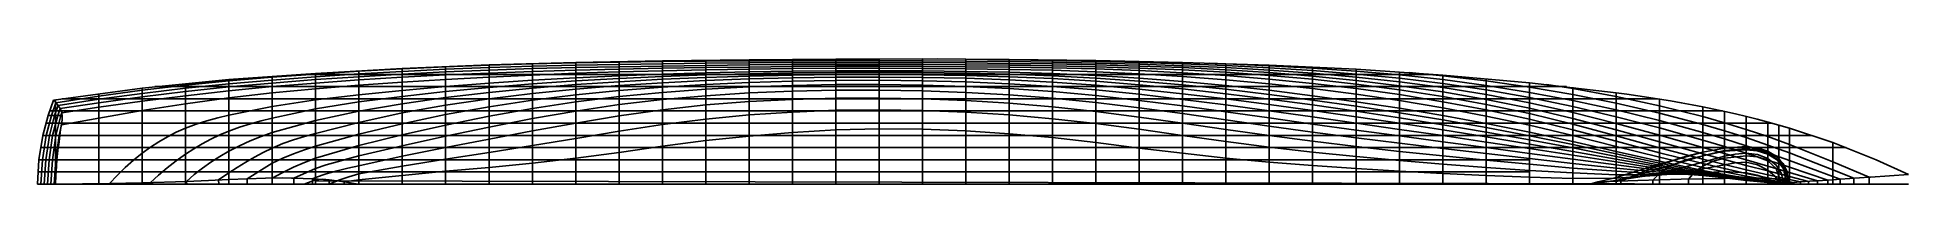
# Model space of a CAD drawing. Header units: metres. Extents: x -1480 to 151750, y 0 to 10275.
import ezdxf

# ---------------------------------------------------------------- set-up
doc = ezdxf.new("R2010")
doc.units = ezdxf.units.M

msp = doc.modelspace()

# ---------------------------------------------------------------- linework, layer by layer
at = {"layer": 'LB'}
for points in [[(-155, 6890), (7100, 7883), (14200, 8569), (21300, 9078), (28400, 9476), (35500, 9779), (42600, 9980), (49700, 10102), (56800, 10188), (63900, 10249), (70999, 10275)], [(27.5, 6676.1001), (3550, 7224), (7100, 7706.3999), (10650, 8118.6001), (14200, 8469.0996), (17750, 8770.4004), (21300, 9029.9004), (24850, 9256.2998), (28400, 9452.7002), (31950, 9620.5), (35500, 9759), (39050, 9867.5), (42600, 9948.4004), (46150, 10005.5996), (49700, 10047.4004), (53250, 10080), (56800, 10105.5996), (60350, 10123.5996), (63900, 10133.0996), (67450, 10134), (71000, 10122.2002), (74550, 10092.2002), (78100, 10049.4004), (81650, 9994.5996), (85200, 9925.9004), (88750, 9834.7998), (92300, 9714.4004), (95850, 9557.0996), (99400, 9354), (102950, 9096.2998), (106500, 8777.0996), (110050, 8388.2998), (113600, 7914.1001), (117150, 7338.8999), (120700, 6658.2998), (124250, 5869.2002), (127800, 4982.8999), (131350, 4016.5), (134900, 3010.8), (136675, 2502.8999), (138450, 1995.1), (140225, 1483.3), (142000, 964.6), (144289.2969, 278)], [(218.7, 6443), (3550, 6955.7998), (7100, 7439.8999), (10650, 7861.3999), (14200, 8223.7002), (17750, 8534.7998), (21300, 8802.9004), (24850, 9038.2002), (28400, 9244.2002), (31950, 9419.9004), (35500, 9563.0996), (39050, 9674.2998), (42600, 9758), (46150, 9819.4004), (49700, 9867.5), (53250, 9906.5), (56800, 9937.7998), (60350, 9960.5996), (63900, 9973.5), (67450, 9975.5996), (71000, 9964.2998), (74550, 9940), (78100, 9902.9004), (81650, 9852.5996), (85200, 9782.5996), (88750, 9684.7002), (92300, 9553.0996), (95850, 9381.0996), (99400, 9155.0996), (102950, 8862.7002), (106500, 8502.5), (110050, 8072.5), (113600, 7558.7998), (117150, 6945.2998), (120700, 6221), (124250, 5383.6001), (127800, 4453.8999), (131350, 3471.8), (134900, 2489.6001), (136675, 2010.5), (138450, 1543.5), (140225, 1081.7), (142000, 623), (143545.7969, 225)], [(388.2, 6201.7002), (3550, 6675.3999), (7100, 7159.1001), (10650, 7589.7998), (14200, 7967.7002), (17750, 8291.2998), (21300, 8570.2998), (24850, 8811.9004), (28400, 9023.2998), (31950, 9205.5996), (35500, 9354.7998), (39050, 9469.2002), (42600, 9559), (46150, 9630), (49700, 9686.7002), (53250, 9733.0996), (56800, 9771), (60350, 9800.2998), (63900, 9818), (67450, 9820), (71000, 9808.9004), (74550, 9786.0996), (78100, 9751.0996), (81650, 9701.2002), (85200, 9626.5996), (88750, 9517.2998), (92300, 9368), (95850, 9173), (99400, 8919.2002), (102950, 8594.5996), (106500, 8198.5996), (110050, 7731.2998), (113600, 7181.6001), (117150, 6535.7998), (120700, 5780.2998), (124250, 4910.7998), (127800, 3964.8999), (131350, 2991.8999), (134900, 2051.3), (136675, 1604.8), (138450, 1178), (140225, 768.8), (142000, 375.4), (142908.2031, 179)], [(487, 4877.2002), (3550, 5416.3999), (7100, 6026), (10650, 6585.5), (14200, 7069.2002), (17750, 7481.1001), (21300, 7827), (24850, 8112.6001), (28400, 8359.0996), (31950, 8580), (35500, 8778.2998), (39050, 8948.9004), (42600, 9090.5996), (46150, 9205.7998), (49700, 9298), (53250, 9371.4004), (56800, 9429.0996), (60350, 9472.5), (63900, 9497.7998), (67450, 9501.5996), (71000, 9487.2998), (74550, 9458.2002), (78100, 9409), (81650, 9332), (85200, 9217.0996), (88750, 9054.5), (92300, 8837.9004), (95850, 8562.5996), (99400, 8228.0996), (102950, 7833.7002), (106500, 7375.7002), (110050, 6849.6001), (113600, 6253), (117150, 5581.7002), (120700, 4824.7998), (124250, 3980), (127800, 3089.7), (131350, 2206.8999), (134900, 1380.1), (136675, 1003.5), (138450, 661.7), (140225, 357.4), (141912.0938, 110)], [(513, 5851.3999), (3550, 6307.3999), (7100, 6802.1001), (10650, 7253.1001), (14200, 7651.6001), (17750, 7995.2002), (21300, 8289.0996), (24850, 8541.7002), (28400, 8760.4004), (31950, 8950), (35500, 9111.5), (39050, 9242.7002), (42600, 9348.5996), (46150, 9433.7998), (49700, 9502.7002), (53250, 9558.7002), (56800, 9604.5), (60350, 9641.4004), (63900, 9663.7002), (67450, 9666.7998), (71000, 9653.9004), (74550, 9629.2002), (78100, 9590.7002), (81650, 9533.5), (85200, 9446.0996), (88750, 9317), (92300, 9140), (95850, 8910.4004), (99400, 8620.5996), (102950, 8263.7002), (106500, 7836.8999), (110050, 7337.2998), (113600, 6758.2002), (117150, 6090.7998), (120700, 5322), (124250, 4446.7998), (127800, 3513.2), (131350, 2574), (134900, 1687.1), (136675, 1273.3), (138450, 887.8), (140225, 531.5), (142000, 204.2), (142366.5, 141.3)], [(4421.5, 50), (5045, 721.4), (5699.2998, 1359.7), (6384.2998, 1964.9), (7100, 2537), (7767.7998, 3021.1001), (8455.4004, 3471), (9164.0996, 3884.6001), (9895.2002, 4259.5), (10650, 4593.3999), (11519.7002, 4916.2998), (12403.5996, 5191.1001), (13298.2998, 5429.7002), (14200, 5644.2998), (17750, 6361.3999), (21300, 6910.2998), (24850, 7331.3999), (28400, 7682.3999), (31950, 7995.7002), (35500, 8275.4004), (39050, 8517.4004), (42600, 8718), (46150, 8883.5996), (49700, 9017.2998), (53250, 9121.7002), (56800, 9200.5), (60350, 9256.7002), (63900, 9288.9004), (67450, 9295.7998), (71000, 9280), (74550, 9242.0996), (78100, 9172.5), (81650, 9060), (85200, 8899.5), (88750, 8686.5), (92300, 8416), (95850, 8084.3999), (99400, 7695.3999), (102950, 7254), (106500, 6762.7002), (110050, 6222.7002), (113600, 5629.7998), (117150, 4979.5), (120700, 4268.2002), (124250, 3498.1001), (127800, 2690.6001), (131350, 1877.1), (134900, 1120.3), (136675, 786.8), (138450, 490.9), (140225, 235.6), (141541.0938, 83.1)], [(24850, 0), (24850, 9289)], [(28400, 0), (28400, 9476)], [(31950, 0), (31950, 9639.9004)], [(35500, 0), (35500, 9779)], [(39050, 0), (39050, 9891.5996)], [(42600, 0), (42600, 9980)], [(46150, 0), (46150, 10048)], [(49700, 0), (49700, 10102)], [(53250, 0), (53250, 10148.0996)], [(56800, 0), (56800, 10188)], [(60350, 0), (60350, 10222.2002)], [(63900, 0), (63900, 10249)], [(67450, 0), (67450, 10266.7002)], [(71000, 10275), (78100, 10224), (85200, 10136), (92300, 9980), (99400, 9749), (106500, 9414), (113600, 8941), (120700, 8319), (127800, 7501), (128691.2031, 7377.6001), (129581.3984, 7248.5), (130470.7031, 7113.2998), (131358.9062, 6971.7998), (132246, 6823.3999), (133131.9062, 6667.8999), (134016.5938, 6504.8999), (134900, 6334), (135796.2031, 6151.8999), (136690.2969, 5960.7002), (137581.9062, 5760), (138471.0938, 5549.1001), (139357.7031, 5327.5), (140241.4062, 5094.5), (141122.2031, 4849.5), (142000, 4592), (145550, 3406), (149100, 1991), (151750, 800)], [(71000, 0), (71000, 10275)], [(72210.8984, 10268.2998), (74550, 10239.0996), (78100, 10190), (81650, 10132.2998), (85200, 10062.4004), (88750, 9973.7002), (92300, 9860.5), (95850, 9717), (99400, 9536.4004), (102950, 9311), (106500, 9030.5996), (110050, 8683.2998), (113600, 8252.0996), (117150, 7721.7998), (120700, 7091.7002), (124250, 6361), (127800, 5532.6001), (131350, 4610.2998), (134900, 3605.5), (136675, 3078.5), (138450, 2536), (140225, 1979.4), (142000, 1405.6), (145150.2969, 336.9)], [(74550, 0), (74550, 10253.0996)], [(78100, 0), (78100, 10224)], [(81650, 0), (81650, 10186.7002)], [(85200, 0), (85200, 10136)], [(88750, 0), (88750, 10067.0996)], [(92300, 0), (92300, 9980)], [(94493.7969, 9917.5), (95850, 9865.2998), (99400, 9706.7002), (102950, 9509), (106500, 9264), (110050, 8957.7998), (113600, 8573.2998), (117150, 8095.6001), (120700, 7522), (124250, 6852.7998), (127800, 6087), (131350, 5224.5), (134900, 4248), (136675, 3716.3999), (138450, 3153.1001), (140225, 2562.3), (142000, 1943.3), (145550, 631.9), (146141.2031, 404)], [(95850, 0), (95850, 9875.0996)], [(99400, 0), (99400, 9749)], [(102950, 0), (102950, 9597)], [(106500, 0), (106500, 9414)], [(110050, 0), (110050, 9195.5996)], [(7100, 0), (7100, 7883)], [(7748.2002, 120.5), (8437.2998, 748.2), (9150.7002, 1345.7), (9888.2002, 1913.1), (10650, 2450.3), (11328, 2889.8), (12020.9004, 3301.5), (12729.7998, 3683.3), (13455.7998, 4033.1001), (14200, 4348.8999), (15071.9004, 4666.6001), (15956.2002, 4942.7998), (16849.9004, 5187.5), (17750, 5410.7998), (21300, 6165.5), (24850, 6740.6001), (28400, 7198.2998), (31950, 7593.2998), (35500, 7931.5), (39050, 8222.7002), (42600, 8466.7002), (46150, 8666.7998), (49700, 8828.2002), (53250, 8953.5996), (56800, 9048.0996), (60350, 9114.2998), (63900, 9151.9004), (67450, 9161), (71000, 9142.7002), (74550, 9096.4004), (78100, 9011.7998), (81650, 8877.5), (85200, 8689.5), (88750, 8444), (92300, 8140.7998), (95850, 7776.5), (99400, 7359.7998), (102950, 6897.7002), (106500, 6393.7002), (110050, 5852.5), (113600, 5268.6001), (117150, 4639.2002), (120700, 3962.8), (124250, 3241.8), (127800, 2488.6001), (131350, 1720.7), (134900, 1007.1), (136675, 697.5), (138450, 424.6), (140225, 191.9), (141388.2031, 71.1)], [(8147.7002, 8000), (123738.1016, 8000)], [(10650, 0), (10650, 8255.2998)], [(10716, 220), (11364.7002, 784.1), (12037.5, 1314.5), (12734.2998, 1811.2), (13455.2002, 2274.3), (14200, 2703.6001), (15061.5, 3144.5), (15941.5996, 3541.8), (16838.4004, 3900.1001), (17750, 4223.7998), (21300, 5215.2998), (24850, 5977), (28400, 6592.7002), (31950, 7092), (35500, 7506.8999), (39050, 7861.3999), (42600, 8159.8999), (46150, 8402.4004), (49700, 8595.7998), (53250, 8747.5996), (56800, 8861.2998), (60350, 8939), (63900, 8982.5), (67450, 8993.2998), (71000, 8970.7998), (74550, 8912.7998), (78100, 8809.4004), (81650, 8650.4004), (85200, 8431.2998), (88750, 8149.7998), (92300, 7808.7002), (95850, 7412.8999), (99400, 6971.1001), (102950, 6492.1001), (106500, 5982), (110050, 5442.6001), (113600, 4874.3999), (117150, 4272.2002), (120700, 3637.5), (124250, 2970.2), (127800, 2275.8999), (131350, 1567.9), (134900, 906.6), (136675, 621.5), (138450, 371), (140225, 159), (141258, 60)], [(13355.5996, 343.3), (14200, 915.8), (14885.9004, 1367.3), (15580.0996, 1804.5), (16286.2998, 2220.8999), (17008.3008, 2609.8), (17750, 2964.7), (18618.3008, 3321), (19502, 3631.3), (20397.1992, 3907.5), (21300, 4161.5), (24850, 5057.7998), (28400, 5839.8999), (31950, 6463.6001), (35500, 6983.2998), (39050, 7421), (42600, 7785.7998), (46150, 8080.2998), (49700, 8312.2002), (53250, 8495.7002), (56800, 8630.9004), (60350, 8721.5), (63900, 8771), (67450, 8782.2002), (71000, 8753.4004), (74550, 8680.5), (78100, 8554.7998), (81650, 8366.7998), (85200, 8112.7998), (88750, 7792.5), (92300, 7412.7002), (95850, 6987.5), (99400, 6524.2998), (102950, 6033.1001), (106500, 5521.7998), (110050, 4991), (113600, 4444.7998), (117150, 3878.1001), (120700, 3290.6001), (124250, 2680.3999), (127800, 2052.3), (131350, 1417.8), (134900, 820.5), (136675, 560.4), (138450, 330.3), (140225, 136.4), (141154.0938, 49.8)], [(14200, 0), (14200, 8569)], [(15703.5996, 450), (17750, 1720.2), (18613.3008, 2129.3999), (19495.3008, 2490.5), (20392.1992, 2813.7), (21300, 3109.1001), (24850, 4099.2002), (28400, 4948.2002), (31950, 5700.7998), (35500, 6341.5), (39050, 6880.7002), (42600, 7325.6001), (46150, 7682.3999), (49700, 7963.8999), (53250, 8182.7002), (56800, 8343.0996), (60350, 8448.0996), (63900, 8503.2998), (67450, 8513.4004), (71000, 8475.9004), (74550, 8385.9004), (78100, 8235.0996), (81650, 8015.8999), (85200, 7725.3999), (88750, 7365.1001), (92300, 6950.2002), (95850, 6496.1001), (99400, 6014.7002), (102950, 5514.5), (106500, 5006.5), (110050, 4494.7002), (113600, 3977.6001), (117150, 3454.3999), (120700, 2920.3), (124250, 2372.8), (127800, 1818.6), (131350, 1269.8), (134900, 753.7), (136675, 516.6), (138450, 306.6), (140225, 124.7), (141083.0938, 40.4)], [(17750, 0), (17750, 8840.2002)], [(17751.3008, 502.5), (18612.6992, 964.9), (19491.3008, 1389.9), (20387.0996, 1777.5), (21300, 2127.5), (24850, 3173.7), (28400, 4032.2), (31950, 4841), (35500, 5571.2002), (39050, 6209.6001), (42600, 6747.3999), (46150, 7178.5), (49700, 7521.8999), (53250, 7784), (56800, 7975.6001), (60350, 8097.5), (63900, 8158.2002), (67450, 8166.1001), (71000, 8117.7998), (74550, 8009.5), (78100, 7833.1001), (81650, 7583.1001), (85200, 7256.7998), (88750, 6860.2998), (92300, 6412.3999), (95850, 5934), (99400, 5434.5), (102950, 4929.2002), (106500, 4433.2002), (110050, 3950.2), (113600, 3471.1001), (117150, 2997.5), (120700, 2523.3999), (124250, 2047.8), (127800, 1574.8), (131350, 1123.2), (134900, 715), (136675, 507.6), (138450, 315.4), (140225, 125.7), (141051.2031, 31.8)], [(19512.8008, 500), (21300, 1275.1), (22175, 1576.8), (23060.1992, 1843.1), (23952.9004, 2084.1001), (24850, 2309.8), (28400, 3147.7), (31950, 3936), (35500, 4684), (39050, 5377.2002), (42600, 5998), (46150, 6518.7998), (49700, 6934.6001), (53250, 7253.3999), (56800, 7481.8999), (60350, 7627.6001), (63900, 7699.2002), (67450, 7704.3999), (71000, 7645), (74550, 7519.3999), (78100, 7320), (81650, 7039.8999), (85200, 6681.3999), (88750, 6255.2998), (92300, 5780.5), (95850, 5279.7002), (99400, 4768), (102950, 4267.5), (106500, 3798.3999), (110050, 3351.7), (113600, 2921.5), (117150, 2502.1001), (120700, 2094.3), (124250, 1700.3), (127800, 1320.8), (131350, 977.7), (134900, 713.4), (136675, 562.2), (138450, 375.7), (140225, 145), (141058.7031, 22)], [(20086.6992, 9000), (112820.3984, 9000)], [(21300, 0), (21300, 9078)], [(110842.2969, 9141.9004), (113600, 8877.2998), (117150, 8460.0996), (120700, 7951.2002), (124250, 7344.1001), (127800, 6638.5), (131350, 5829.8999), (134900, 4899.7998), (136675, 4377.5), (138450, 3816.2), (140225, 3211), (142000, 2566), (145550, 1180.3), (147269.2969, 481.7)], [(113600, 0), (113600, 8941)], [(117150, 0), (117150, 8649.7998)], [(120700, 0), (120700, 8319)], [(122129.3984, 8173.7002), (124250, 7835.7002), (127800, 7183.7998), (131350, 6420.7002), (134900, 5534), (136675, 5036), (138450, 4492), (140225, 3898), (142000, 3254.1001), (145550, 1838.4), (148530.5, 570)], [(124250, 0), (124250, 7942.2002)], [(-1480, 0), (-1365, 2000), (-1038, 4000), (-600, 5635), (-155, 6890)], [(-1189.6, 0), (-1072.5, 2001), (-770.3, 4001), (-340, 5635), (27.5, 6676.1001)], [(-920.8, 0), (-798.4, 2001), (-501, 4001), (-79.8, 5635), (218.7, 6443)], [(-652, 0), (-524.2, 2001), (-231.7, 4001), (180.5, 5635), (388.2, 6201.7002)], [(550, 5635), (531.5, 5755.5), (510, 5865.2002), (485.2, 5964), (457, 6052), (388.7, 6200.7998), (349.7, 6264.5), (308, 6325), (124, 6560), (-155, 6890)], [(0, 0), (0, 6890)], [(545.9, 7000), (131185.0938, 7000)], [(3550, 0), (3550, 7437.2998)], [(21042.8008, 448.9), (21300, 553.3), (22170.5996, 854.6), (23056.1992, 1099.7), (23951.3008, 1309.8), (24850, 1506.2), (28400, 2296.8999), (31950, 3004.8), (35500, 3693.1001), (39050, 4364.3999), (42600, 5011.6001), (46150, 5609.7002), (49700, 6100.3999), (53250, 6493.2998), (56800, 6769.2002), (60350, 6952), (63900, 7049), (67450, 7059.5), (71000, 6995), (74550, 6856.8999), (78100, 6637.7998), (81650, 6333.7998), (85200, 5952.5), (88750, 5504.2998), (92300, 5010.8999), (95850, 4492.7002), (99400, 3987.8), (102950, 3513.8999), (106500, 3085.5), (110050, 2689.3), (113600, 2317.7), (117150, 1962), (120700, 1628.5), (124250, 1324.4), (127800, 1055.6), (131350, 844.7), (134900, 772.3), (136675, 713.5), (138450, 537.3), (140225, 223.4), (141099.0938, 13.5)], [(127800, 0), (127800, 7501)], [(131350, 0), (131350, 6973.2002)], [(134900, 0), (134900, 6334)], [(-788.9, 5000), (140586.7031, 5000)], [(-595, 5635), (550, 5635)], [(-480.6, 6000), (136510.2031, 6000)], [(-383.1, 0), (-250.1, 2001), (37.6, 4001), (440.7, 5635), (513, 5851.3999)], [(-114.3, 0), (24.1, 2001), (306.9, 4001), (487, 4877.2002)], [(0, 1), (8.4, 251), (18.6, 501), (30.8, 750.9), (44.6, 1000.8), (120, 2000), (144.2, 2250.5), (170.6, 2500.8999), (199.2, 2751.1001), (229.5, 3001.3), (261.3, 3251.2), (293.6, 3501), (357, 4000), (387.7, 4246.7998), (422.2, 4491.2002), (441.4, 4611.7998), (461.6, 4731.2002), (502, 4965), (524, 5105.7998), (540.2, 5237.5), (549.4, 5360.1001), (551.5, 5417.8999), (552.1, 5473.5)], [(552, 5495), (551.8, 5516), (551.1, 5557.1001), (550.4, 5596.7998), (550.1, 5616.1001), (550, 5635)], [(552.1, 5473.5), (552, 5495)], [(22404.5996, 0), (23204.5, 324.1), (24019.5996, 603.9), (24850, 839.2), (28400, 1480.8), (31950, 2050.8), (35500, 2596.3999), (39050, 3159.3), (42600, 3750.3999), (46150, 4344.3999), (49700, 4889.7002), (53250, 5335.3999), (56800, 5675.3999), (60350, 5913.7002), (63900, 6057), (67450, 6102.8999), (71000, 6051.6001), (74550, 5905.1001), (78100, 5670.8999), (81650, 5356.7998), (85200, 4963.7998), (88750, 4496.8999), (92300, 3992.5), (95850, 3495.3999), (99400, 3035.3), (102950, 2626.5), (106500, 2263.8999), (110050, 1940.4), (113600, 1644.7), (117150, 1371.6), (120700, 1125.4), (124250, 917.3), (127800, 776.4), (131350, 754.9), (134900, 930.9), (136675, 1026.7), (138450, 917.6), (139350.4062, 729.6), (140225, 444.8), (141178.9062, 7.2)], [(136675, 0), (136675, 5964.1001)], [(138450, 0), (138450, 5554.2998)], [(140225, 0), (140225, 5098.8999)], [(141113, 0), (141113, 4852.1001)], [(-1048, 4001), (357, 4001)], [(-1038, 4000), (143859.2031, 4000)], [(23639.8008, 202.1), (24850, 350), (28400, 710.8), (31950, 1054.1), (35500, 1369.3), (39050, 1709.5), (42600, 2120.3), (46150, 2604), (49700, 3106.8999), (53250, 3567.7), (56800, 3948.8), (60350, 4243.2002), (63900, 4445.2998), (67450, 4538.6001), (71000, 4512.8999), (74550, 4373), (78100, 4136), (81650, 3813.6001), (85200, 3408.3999), (88750, 2962.2), (92300, 2533.3), (95850, 2142.3), (99400, 1804.4), (102950, 1518.9), (106500, 1276.6), (110050, 1065.9), (113600, 882.2), (117150, 723.4), (120700, 584.5), (124250, 477.1), (127800, 486.1), (131350, 740), (134900, 1248), (136675, 1586.7), (137555.5938, 1748.9), (138450, 1791.6), (139383.7031, 1589.8), (140225, 1137.5), (140822.5, 622.7), (141310.4062, 3)], [(126231.3984, 165.7), (127800, 533.5), (131350, 1640.3), (134900, 2617.1001), (136675, 2959.8999), (138450, 3078.3999), (139355.9062, 2971.6001), (140225, 2694.8999), (140947.4062, 2262.7), (141470.5938, 1697), (141794.7031, 997.9), (141919.5, 165.4)], [(142000, 0), (142000, 4592)], [(145550, 0), (145550, 3406)], [(-1365, 2001), (120, 2001)], [(-1365, 2000), (120700, 2000)], [(-1229.1, 3000), (146626.9062, 3000)], [(4421.5, 0), (4421.5, 50), (5045, 721.4), (5699.2998, 1359.7), (6384.2998, 1964.9)], [(7758.2998, 0), (7748.2002, 120.5), (8437.2998, 748.2), (9150.7002, 1345.7), (9888.2002, 1913.1)], [(10762.2002, 0), (10716, 220), (11364.7002, 784.1), (12037.5, 1314.5), (12734.2998, 1811.2), (13455.2002, 2274.3)], [(17751.3008, 0), (17751.3008, 502.5), (18612.6992, 964.9), (19491.3008, 1389.9), (20387.0996, 1777.5)], [(125665.7031, 2.6), (127800, 290.9), (131350, 853.4), (134900, 1796.8), (136675, 2284.6001), (137554.9062, 2464.5), (138450, 2537.7), (139365.5, 2435.5), (140225, 2104.2), (140918.5938, 1565.1), (141350.2969, 864.6), (141520, 2.6)], [(125945.7031, 83.3), (127800, 313.6), (128700.2969, 512.1), (129589.2031, 751.8), (130471, 1017.3), (131350, 1293.1), (134900, 2335), (136675, 2747), (138450, 2909.3999), (139357, 2810.2), (140225, 2528.8999), (141094.0938, 1937), (141610.5938, 1121.8), (141774.5938, 83.2)], [(128188.7969, 248), (131350, 1562.6), (132225.2969, 1868.6), (133108.0938, 2149.8), (133999.4062, 2402.7), (134900, 2624.2), (136675, 2948.6001), (138450, 3058.7), (139355.2031, 2957), (140225, 2686.5), (141120.7969, 2104.7), (141681.5938, 1291.8), (141907.2969, 247.7)], [(130817.3984, 330.4), (131350, 883.6), (132157.5938, 1441.3), (133035, 1828), (133957.4062, 2104.3999), (134900, 2331.2), (136675, 2709.8999), (138450, 2827), (139355, 2736.8), (140225, 2471.7), (141006.2031, 1957.7), (141496.5, 1243.8), (141695.7969, 330.2)], [(133723.7031, 412.7), (134260, 1003.6), (134900, 1480.2), (135759.2031, 1885.9), (136675, 2139), (138450, 2315.1001), (139364.2031, 2233.3999), (140225, 1915), (140906.0938, 1286.4), (141215.0938, 412.6)], [(21197, 0), (-1480, 0)], [(0, 0), (-1480, 0)], [(-1448.3, 1000), (120700, 1000)], [(18569.1992, 507.7), (17209.5, 493.7), (15703.5996, 450), (14200, 384.6), (12525.9004, 302.4), (10715.9004, 220), (7100, 103.9), (4421.3999, 50), (0, 1)], [(24775, 0), (0, 0)], [(4394.6001, 0), (4421.5, 0)], [(7748.2002, 0), (7758.2998, 0)], [(10716, 0), (10762.2002, 0)], [(13378.7998, 0), (13355.5996, 343.3)], [(13355.5996, 0), (13378.7998, 0)], [(15650, 0), (15703.5996, 0)], [(15703.5996, 0), (15703.5996, 450)], [(17660.8008, 0), (17751.3008, 0)], [(24775, 1), (23659.3008, 199.2), (22404.5996, 350), (21052.8008, 448.4), (19512.6992, 500), (19315, 502.9), (18569.1992, 507.7)], [(19480.8008, 0), (19512.8008, 0)], [(19512.8008, 0), (19512.8008, 500)], [(19935.5996, 0), (21042.8008, 0)], [(20356, 0), (21300, 349.5), (21852.3008, 401.6), (22404.5996, 350)], [(20776.5, 0), (23639.8008, 0)], [(21042.8008, 0), (21042.8008, 448.9)], [(21197, 0), (71000, 0)], [(141310.4062, 0), (21300, 283.2)], [(22404.5996, 350), (22404.5996, 0), (23204.5, 324.1), (24019.5996, 603.9)], [(23639.8008, 0), (23639.8008, 202.1)], [(71000, 0), (125660, 0)], [(125660, 1), (126300, 185.4)], [(125660, 0), (139000, 0)], [(125665.7031, 0), (125665.7031, 2.6)], [(125945.7031, 0), (125945.7031, 83.3)], [(126231.3984, 0), (126231.3984, 165.7)], [(126300, 185.4), (129575, 292.2), (133125, 396.7), (136675, 477.8), (139000, 500)], [(128188.7969, 0), (128188.7969, 248)], [(130817.3984, 0), (130817.3984, 330.4)], [(133723.7031, 0), (133723.7031, 412.7), (134260, 1003.6)], [(139000, 500), (140225, 480.2), (140878.0938, 444.9), (141240, 409.6), (141570.5938, 358.5), (141775, 307.4), (141845.0938, 281.8), (141895.2031, 256.2), (141912.5938, 243.4), (141925.0938, 230.6), (141932.5, 217.8), (141935, 205)], [(139000, 0), (141935, 0)], [(141050, 30), (141053.7031, 33.3), (141064.5, 36.7), (141106.0938, 43.9), (141171.7031, 51.7), (141258, 60), (141315, 65), (141579.4062, 86), (141912.0938, 110), (141975, 114.4), (142908.2031, 179), (143675, 234.3), (144289.2969, 278), (145550, 363.9), (146141.2031, 404), (148530.5, 570), (148630, 577), (151750, 800)], [(141515, 1), (141272.9062, 3.8), (141135, 10), (141096, 13.9), (141069.5938, 18.6), (141054.7031, 23.9), (141051.2031, 26.9), (141050, 30)], [(141935, 0), (141050, 0)], [(141050, 0), (151750, 0)], [(141051.2031, 31.8), (141051.2031, 0)], [(141058.7031, 22), (141058.7031, 0)], [(141083.0938, 40.4), (141083.0938, 0)], [(141099.0938, 13.5), (141099.0938, 0)], [(141154.0938, 49.8), (141154.0938, 0)], [(141178.9062, 7.2), (141178.9062, 0)], [(141215.0938, 412.6), (141215.0938, 0)], [(141258, 60), (141258, 0)], [(141310.4062, 3), (141310.4062, 0)], [(141388.2031, 71.1), (141388.2031, 0)], [(141935, 205), (141928.7031, 179.5), (141909, 154), (141874.9062, 128.6), (141825, 103.1), (141758.7969, 77.6), (141680.2969, 52), (141515, 1)], [(141520, 2.6), (141520, 0)], [(141541.0938, 83.1), (141541.0938, 0)], [(141695.7969, 330.2), (141695.7969, 0)], [(141774.5938, 83.2), (141774.5938, 0)], [(141907.2969, 247.7), (141907.2969, 0)], [(141912.0938, 110), (141912.0938, 0)], [(141919.5, 165.4), (141919.5, 0)], [(142366.5, 141.3), (142366.5, 0)], [(142908.2031, 179), (142908.2031, 0)], [(143545.7969, 225), (143545.7969, 0)], [(144289.2969, 278), (144289.2969, 0)], [(145150.2969, 336.9), (145150.2969, 0)], [(146141.2031, 404), (146141.2031, 0)], [(147269.2969, 481.7), (147269.2969, 0)], [(148530.5, 570), (148530.5, 0)]]:
    msp.add_lwpolyline(points, dxfattribs=at)

doc.saveas('drawing.dxf')
